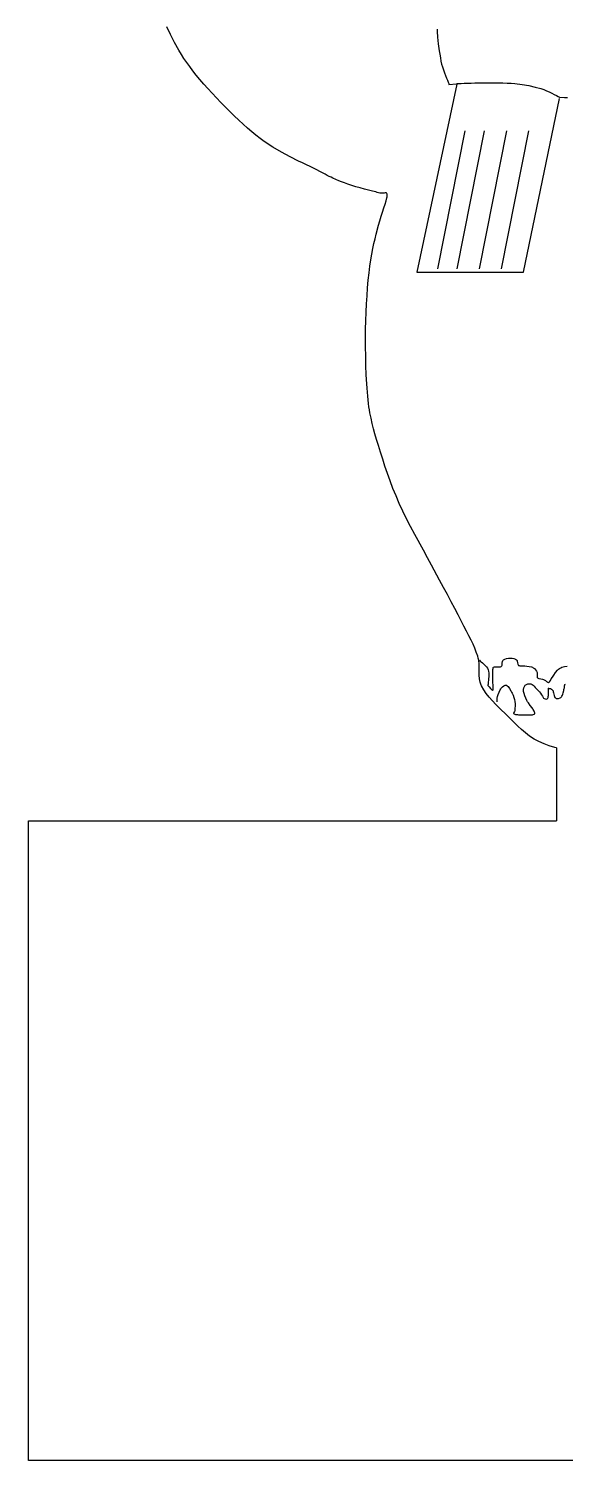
# Model space of a CAD drawing. Header units: millimetres. Extents: x 7 to 210, y 79 to 183.
# Drawn here: x 11.61 to 29.24, y 78.73 to 125.75 of the extents above; entities that cross this region are included whole.
import ezdxf

# ---------------------------------------------------------------- set-up
doc = ezdxf.new("R2010")
doc.units = ezdxf.units.MM
doc.header["$MEASUREMENT"] = 0
doc.layers.get('0').update_dxf_attribs({"linetype": 'CONTINUOUS'})

msp = doc.modelspace()

# ---------------------------------------------------------------- linework, layer by layer
at = {"color": 3}
for p, q in [((28.954, 102.129), (28.954, 99.732)), ((11.613, 99.732), (22.685, 99.732)), ((11.613, 78.732), (11.613, 99.732)), ((22.685, 99.732), (28.954, 99.732)), ((61.613, 78.732), (11.613, 78.732))]:
    msp.add_line(p, q, dxfattribs=at)
msp.add_lwpolyline([(28.954, 102.129), (28.889, 102.145), (28.712, 102.2), (28.541, 102.263), (28.374, 102.335), (28.214, 102.419), (28.065, 102.514), (27.928, 102.619), (27.798, 102.731), (27.674, 102.847), (27.555, 102.966), (27.32, 103.2), (27.081, 103.434), (26.962, 103.553), (26.847, 103.674), (26.739, 103.797), (26.643, 103.92), (26.558, 104.041), (26.489, 104.163), (26.463, 104.223), (26.442, 104.283), (26.428, 104.343), (26.418, 104.402), (26.408, 104.52), (26.407, 104.64), (26.409, 104.76), (26.407, 104.883), (26.393, 105.01), (26.38, 105.075), (26.362, 105.141), (26.316, 105.272), (26.265, 105.403), (26.207, 105.534), (26.142, 105.669), (26.071, 105.811), (25.993, 105.962), (25.908, 106.125), (25.817, 106.303), (25.717, 106.498), (25.607, 106.708), (25.488, 106.93), (25.365, 107.163), (25.237, 107.401), (25.107, 107.643), (24.848, 108.13), (24.716, 108.374), (24.579, 108.626), (24.297, 109.139), (24.158, 109.397), (24.024, 109.655), (23.898, 109.909), (23.783, 110.157), (23.678, 110.403), (23.578, 110.65), (23.485, 110.896), (23.398, 111.14), (23.316, 111.379), (23.241, 111.612), (23.169, 111.839), (23.103, 112.056), (23.073, 112.16), (23.043, 112.258), (22.988, 112.44), (22.939, 112.613), (22.896, 112.781), (22.857, 112.953), (22.822, 113.135), (22.805, 113.232), (22.791, 113.334), (22.776, 113.443), (22.762, 113.559), (22.749, 113.682), (22.738, 113.811), (22.728, 113.947), (22.718, 114.088), (22.702, 114.381), (22.69, 114.685), (22.682, 114.993), (22.677, 115.3), (22.676, 115.598), (22.676, 115.743), (22.678, 115.882), (22.684, 116.158), (22.694, 116.435), (22.708, 116.709), (22.726, 116.978), (22.746, 117.24), (22.769, 117.491), (22.793, 117.729), (22.819, 117.951), (22.848, 118.157), (22.88, 118.348), (22.915, 118.525), (22.952, 118.693), (22.991, 118.852), (23.029, 119.004), (23.103, 119.298), (23.142, 119.443), (23.187, 119.587), (23.234, 119.727), (23.28, 119.86), (23.321, 119.984), (23.355, 120.094), (23.378, 120.19), (23.384, 120.231), (23.386, 120.266), (23.385, 120.295), (23.383, 120.318), (23.378, 120.335), (23.372, 120.347), (23.353, 120.357), (23.325, 120.356), (23.287, 120.35), (23.237, 120.344), (23.177, 120.346), (23.142, 120.351), (23.103, 120.36), (23.06, 120.373), (23.012, 120.386), (22.901, 120.415), (22.777, 120.447), (22.642, 120.482), (22.503, 120.52), (22.363, 120.559), (22.228, 120.601), (22.101, 120.644), (22.044, 120.665), (21.99, 120.684), (21.892, 120.72), (21.8, 120.756), (21.707, 120.795), (21.605, 120.841), (21.549, 120.868), (21.488, 120.898), (21.421, 120.932), (21.347, 120.969), (21.266, 121.012), (21.176, 121.06), (21.077, 121.111), (20.97, 121.164), (20.856, 121.22), (20.736, 121.278), (20.609, 121.339), (20.478, 121.402), (20.206, 121.54), (19.922, 121.691), (19.636, 121.859), (19.352, 122.045), (19.214, 122.145), (19.078, 122.25), (18.943, 122.362), (18.802, 122.482), (18.659, 122.61), (18.513, 122.744), (18.366, 122.883), (18.218, 123.027), (17.924, 123.324), (17.638, 123.629), (17.5, 123.78), (17.368, 123.931), (17.241, 124.081), (17.12, 124.226), (17.008, 124.368), (16.903, 124.506), (16.807, 124.64), (16.715, 124.774), (16.629, 124.906), (16.548, 125.038), (16.4, 125.3), (16.269, 125.56), (16.154, 125.814)], dxfattribs=at)
at = {"color": 5}
msp.add_lwpolyline([(25.029, 125.734), (25.031, 125.658), (25.045, 125.467), (25.055, 125.364), (25.067, 125.255), (25.097, 125.024), (25.115, 124.908), (25.134, 124.795), (25.155, 124.687), (25.177, 124.587), (25.203, 124.491), (25.234, 124.394), (25.267, 124.3), (25.301, 124.21), (25.335, 124.127), (25.365, 124.053), (25.39, 123.991), (25.408, 123.943), (25.408, 123.913), (25.664, 123.941), (25.7, 123.945), (25.708, 123.945), (25.742, 123.947), (25.823, 123.951), (25.918, 123.955), (26.026, 123.959), (26.142, 123.963), (26.264, 123.967), (26.386, 123.97), (26.507, 123.971), (26.631, 123.971), (26.764, 123.971), (26.902, 123.971), (27.044, 123.97), (27.185, 123.967), (27.325, 123.962), (27.458, 123.955), (27.583, 123.945), (27.818, 123.916), (28.039, 123.878), (28.245, 123.833), (28.435, 123.78), (28.528, 123.748), (28.62, 123.712), (28.71, 123.672), (28.796, 123.631), (28.875, 123.591), (28.945, 123.555), (29.004, 123.524), (29.05, 123.502), (29.209, 123.485), (29.236, 123.487), (29.308, 123.489)], dxfattribs=at)
at = {"color": 7}
for points in [[(25.677, 123.927), (24.362, 117.758), (27.869, 117.758), (29.046, 123.454)], [(25.941, 122.397), (25.045, 117.86)], [(26.576, 122.397), (25.68, 117.86)], [(27.31, 122.397), (26.414, 117.86)], [(28.031, 122.397), (27.135, 117.86)], [(26.415, 105.006), (26.439, 104.983), (26.473, 104.954), (26.515, 104.919), (26.559, 104.879), (26.604, 104.837), (26.645, 104.792), (26.68, 104.745), (26.705, 104.698), (26.718, 104.647), (26.725, 104.589), (26.726, 104.528), (26.722, 104.465), (26.718, 104.404), (26.711, 104.347), (26.706, 104.297), (26.705, 104.258), (26.704, 104.231), (26.7, 104.213), (26.697, 104.202), (26.695, 104.196), (26.693, 104.188), (26.697, 104.182), (26.705, 104.17), (26.718, 104.153), (26.736, 104.13), (26.783, 104.08), (26.808, 104.056), (26.83, 104.039), (26.849, 104.029), (26.863, 104.029), (26.87, 104.04), (26.874, 104.058), (26.874, 104.084), (26.873, 104.114), (26.867, 104.189), (26.863, 104.272), (26.863, 104.32), (26.862, 104.375), (26.86, 104.436), (26.86, 104.499), (26.86, 104.561), (26.86, 104.618), (26.86, 104.667), (26.863, 104.706), (26.865, 104.734), (26.867, 104.753), (26.869, 104.766), (26.872, 104.773), (26.885, 104.78), (26.91, 104.788), (26.931, 104.792), (26.957, 104.792), (27.021, 104.788), (27.086, 104.788), (27.114, 104.793), (27.136, 104.805), (27.15, 104.823), (27.16, 104.848), (27.17, 104.909), (27.18, 104.972), (27.189, 104.999), (27.205, 105.019), (27.226, 105.034), (27.252, 105.047), (27.312, 105.065), (27.377, 105.074), (27.436, 105.077), (27.492, 105.073), (27.548, 105.063), (27.599, 105.045), (27.639, 105.019), (27.653, 105.001), (27.662, 104.979), (27.671, 104.927), (27.681, 104.876), (27.689, 104.855), (27.703, 104.84), (27.722, 104.83), (27.743, 104.825), (27.794, 104.823), (27.851, 104.826), (27.911, 104.823), (27.979, 104.813), (28.054, 104.802), (28.126, 104.787), (28.159, 104.777), (28.186, 104.764), (28.23, 104.732), (28.264, 104.691), (28.29, 104.646), (28.311, 104.602), (28.317, 104.581), (28.318, 104.557), (28.314, 104.509), (28.312, 104.464), (28.317, 104.445), (28.329, 104.429), (28.346, 104.416), (28.371, 104.406), (28.431, 104.393), (28.494, 104.382), (28.523, 104.376), (28.549, 104.368), (28.57, 104.356), (28.59, 104.342), (28.625, 104.31), (28.641, 104.296), (28.657, 104.285), (28.673, 104.279), (28.689, 104.281), (28.705, 104.289), (28.719, 104.304), (28.747, 104.344), (28.778, 104.397), (28.817, 104.455), (28.841, 104.486), (28.866, 104.523), (28.921, 104.604), (28.983, 104.681), (29.015, 104.715), (29.05, 104.741), (29.088, 104.762), (29.127, 104.778), (29.214, 104.8), (29.301, 104.812)], [(27.003, 103.647), (27.001, 103.676), (26.998, 103.717), (27, 103.766), (27.011, 103.821), (27.02, 103.851), (27.033, 103.885), (27.063, 103.96), (27.098, 104.032), (27.117, 104.064), (27.136, 104.09), (27.175, 104.134), (27.22, 104.17), (27.243, 104.183), (27.266, 104.19), (27.288, 104.192), (27.311, 104.185), (27.334, 104.17), (27.357, 104.145), (27.381, 104.114), (27.405, 104.078), (27.45, 103.999), (27.47, 103.96), (27.489, 103.924), (27.521, 103.858), (27.547, 103.79), (27.568, 103.721), (27.583, 103.652), (27.59, 103.58), (27.59, 103.505), (27.586, 103.434), (27.583, 103.375), (27.579, 103.35), (27.569, 103.327), (27.546, 103.289), (27.539, 103.272), (27.541, 103.259), (27.555, 103.246), (27.583, 103.236), (27.605, 103.231), (27.633, 103.227), (27.668, 103.224), (27.706, 103.22), (27.792, 103.215), (27.884, 103.212), (27.977, 103.21), (28.063, 103.212), (28.101, 103.214), (28.135, 103.216), (28.164, 103.22), (28.186, 103.224), (28.216, 103.235), (28.233, 103.249), (28.238, 103.266), (28.236, 103.285), (28.227, 103.308), (28.214, 103.332), (28.186, 103.386), (28.169, 103.417), (28.146, 103.45), (28.087, 103.525), (28.026, 103.604), (27.998, 103.644), (27.975, 103.682), (27.938, 103.759), (27.905, 103.838), (27.882, 103.914), (27.869, 103.983), (27.868, 104.044), (27.878, 104.1), (27.897, 104.148), (27.923, 104.185), (27.961, 104.212), (28.01, 104.228), (28.062, 104.235), (28.108, 104.231), (28.147, 104.216), (28.182, 104.188), (28.216, 104.154), (28.253, 104.116), (28.296, 104.073), (28.341, 104.024), (28.387, 103.973), (28.427, 103.924), (28.459, 103.876), (28.486, 103.825), (28.512, 103.782), (28.525, 103.765), (28.54, 103.752), (28.572, 103.736), (28.608, 103.732), (28.64, 103.74), (28.665, 103.765), (28.673, 103.788), (28.678, 103.818), (28.683, 103.855), (28.685, 103.894), (28.686, 103.934), (28.687, 103.972), (28.688, 104.003), (28.689, 104.028), (28.687, 104.06), (28.683, 104.078), (28.68, 104.085), (28.689, 104.087), (28.713, 104.085), (28.749, 104.078), (28.787, 104.06), (28.821, 104.028), (28.834, 104.003), (28.844, 103.971), (28.854, 103.933), (28.863, 103.893), (28.873, 103.853), (28.884, 103.817), (28.897, 103.788), (28.913, 103.769), (28.933, 103.757), (28.957, 103.751), (29.011, 103.752), (29.066, 103.77), (29.089, 103.786), (29.11, 103.803), (29.127, 103.828), (29.141, 103.859), (29.154, 103.895), (29.166, 103.935), (29.186, 104.015), (29.194, 104.051), (29.203, 104.081), (29.209, 104.106), (29.211, 104.13), (29.213, 104.17), (29.219, 104.202), (29.228, 104.215), (29.244, 104.226)]]:
    msp.add_lwpolyline(points, dxfattribs=at)

doc.saveas('drawing.dxf')
